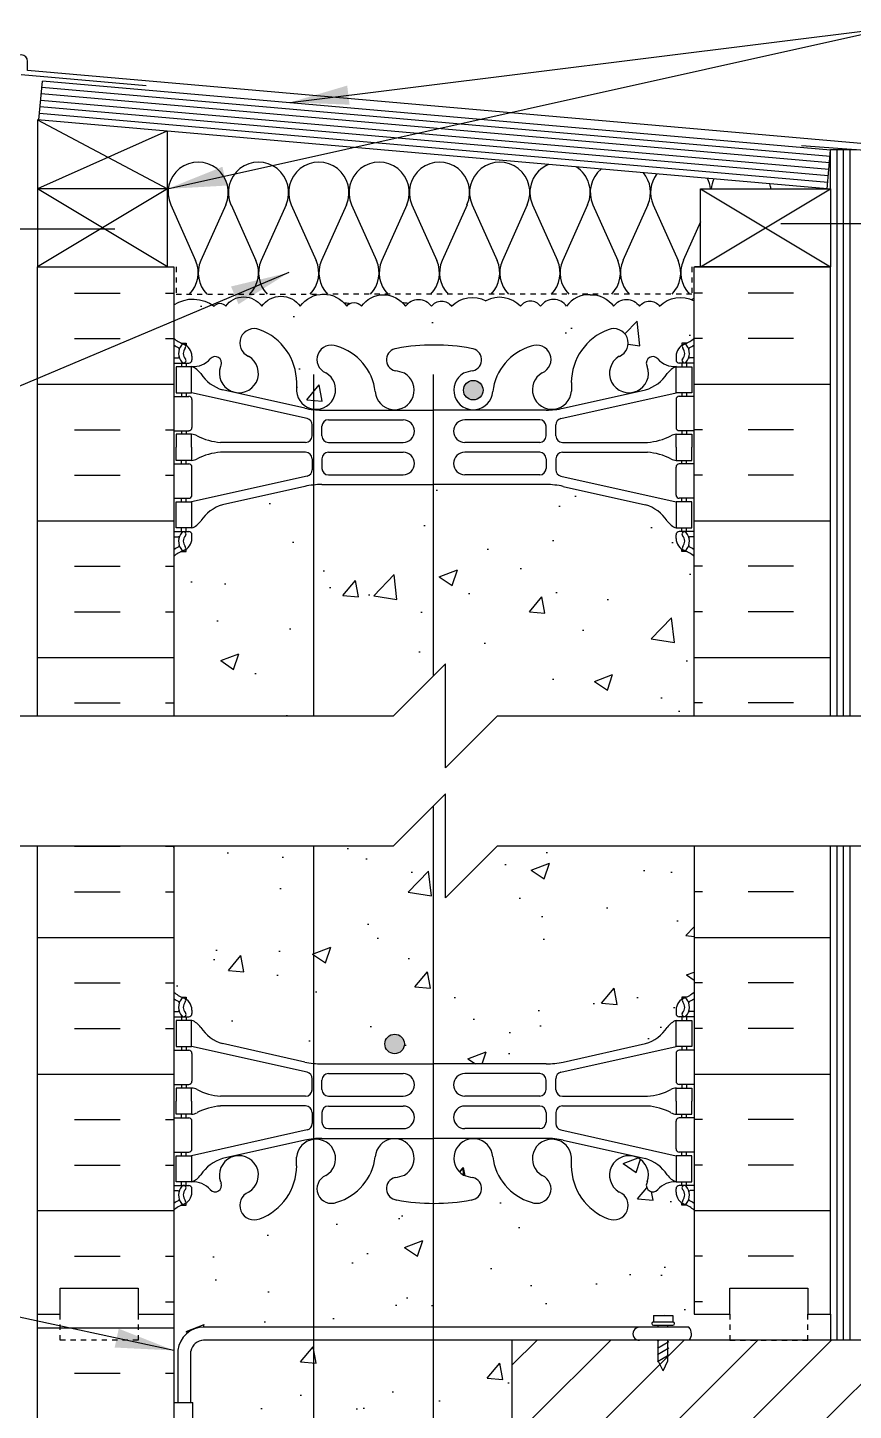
# Model space of a CAD drawing. Header units: inches. Extents: x 75 to 204, y 129 to 204.
# Drawn here: x 170.27 to 186.15, y 176.13 to 202.7 of the extents above; entities that cross this region are included whole.
import ezdxf

# ---------------------------------------------------------------- set-up
doc = ezdxf.new("R2010")
doc.units = ezdxf.units.IN
doc.header["$LTSCALE"] = 0.5
doc.header["$MEASUREMENT"] = 0
doc.linetypes.add('DASHED2', pattern=[0.375, 0.25, -0.125])
for name, color, linetype in [('HATCH', 12, 'Continuous'), ('line25', 2, 'Continuous'), ('LINE3', 3, 'Continuous'), ('LINE50', 5, 'Continuous'), ('LINE9', 9, 'Continuous'), ('TEXT', 4, 'Continuous'), ('Web_Edge', 9, 'Continuous')]:
    doc.layers.add(name, color=color, linetype=linetype)
doc.styles.add('DIM', font='romans.shx', dxfattribs={"width": 0.7})
doc.dimstyles.new('ext_12', dxfattribs={"dimscale": 12, "dimtxt": 0.09375, "dimasz": 0.09375, "dimexe": 0.09375, "dimexo": 0.0625, "dimgap": 0.0625, "dimtad": 1, "dimdec": 1, "dimzin": 3, "dimdsep": 46, "dimlunit": 4, "dimtxsty": 'DIM', "dimcen": 0.09, "dimdle": 0.09375, "dimclrt": 4, "dimadec": 0, "dimazin": 0, "dimtfac": 1, "dimtdec": 1, "dimtmove": 2, "dimatfit": 3, "dimfxl": 1, "dimfrac": 2, "dimtolj": 1, "dimtzin": 0, "dimarcsym": 0})

msp = doc.modelspace()

# ---------------------------------------------------------------- hatches: boundary and pattern name
at = {"layer": 'HATCH'}
h = msp.add_hatch(dxfattribs=at)
h.set_pattern_fill('INSUL', color=256, scale=7, style=0)
h.set_pattern_definition([(0, (-2753.0781, -216.277), (0, 2.625), []), (0, (-2753.0781, -215.402), (0, 2.625), [0.875, -0.875]), (0, (-2753.0781, -214.527), (0, 2.625), [0.875, -0.875])])
h.paths.add_polyline_path([(173.083, 198.102), (170.458, 198.102), (170.458, 189.477), (173.083, 189.477)])
h = msp.add_hatch(dxfattribs=at)
h.set_pattern_fill('INSUL', color=256, scale=7, style=0)
h.set_pattern_definition([(180, (3109.245, -216.277), (0, 2.625), []), (180, (3109.245, -215.402), (0, 2.625), [0.875, -0.875]), (180, (3109.245, -214.527), (0, 2.625), [0.875, -0.875])])
h.paths.add_polyline_path([(185.708, 198.102), (183.083, 198.102), (183.083, 189.477), (185.708, 189.477)])
h = msp.add_hatch(dxfattribs=at)
h.set_pattern_fill('AR-CONC', color=256, scale=0.5)
h.set_pattern_definition([(50, (0, 0), (3.5863, -0.31376), [0.375, -4.125]), (355, (0, 0), (-0.693757, 3.76096), [0.3, -3.3]), (100.4514, (0.299, -0.026), (2.892544, 3.4472), [0.3187, -3.50571]), (46.1842, (0, 1), (5.33621, -0.8276), [0.5625, -6.1875]), (96.6356, (0.4447, 0.931), (4.67331, 4.87059), [0.47805, -5.25857]), (351.1842, (0, 1), (4.67331, 4.87059), [0.45, -4.95]), (21, (0.5, 0.75), (2.984535, -2.013094), [0.375, -4.125]), (326, (0.5, 0.75), (1.216577, 3.62575), [0.3, -3.3]), (71.4514, (0.7487, 0.5822), (4.20111, 1.612656), [0.3187, -3.50571]), (37.5, (0, 0), (0.060799, 1.664469), [0, -3.26, 0, -3.35, 0, -3.3125]), (7.5, (0, 0), (1.315348, 1.972059), [0, -1.91, 0, -3.185, 0, -1.2625]), (327.5, (-1.115, 0), (2.669112, -0.1127744), [0, -1.25, 0, -3.9, 0, -5.175]), (317.5, (-1.615, 0), (2.91593, 0.500525), [0, -1.625, 0, -2.59, 0, -3.675])])
h.paths.add_polyline_path([(181.433, 196.896, -1), (181.646, 196.385, 2.155404), (182.185, 196.19), (182.173, 196.212, -0.834375), (182.385, 196.337, 0.23174), (182.742, 196.186), (182.847, 196.186), (182.847, 196.256), (182.8, 196.256, -0.414214), (182.737, 196.319), (182.737, 196.386, -0.249069), (182.847, 196.593), (182.847, 196.635), (182.937, 196.635, 0.08841), (183.083, 196.733), (183.083, 197.453, 0.336749), (182.422, 197.347, 0.520567), (182.035, 197.347, 0.520567), (181.535, 197.347, 0.259173), (181.083, 197.567, 0.259173), (180.632, 197.347, 0.520567), (180.132, 197.347, 0.520567), (179.745, 197.347, 0.336749), (179.083, 197.453, 0.336749), (178.422, 197.347, 0.520567), (178.035, 197.347, 0.520567), (177.535, 197.347, 0.520567), (176.688, 197.347, 0.520567), (176.406, 197.347, 0.520567), (175.511, 197.347, 0.520567), (174.772, 197.347, 0.520567), (174.079, 197.347, 0.520567), (173.858, 197.347, 0.321585), (173.083, 197.373), (173.083, 196.733, 0.088416), (173.229, 196.635), (173.319, 196.635), (173.319, 196.593, -0.249069), (173.429, 196.386), (173.429, 196.319, -0.414214), (173.367, 196.256), (173.319, 196.256), (173.319, 196.186), (173.424, 196.186, 0.231736), (173.782, 196.337, -0.8344), (173.994, 196.212), (173.982, 196.19, 2.155404), (174.521, 196.385, -1), (174.734, 196.896, -0.311223), (175.443, 195.88), (175.443, 195.715, 1.661382), (176.004, 196.068, -1), (176.217, 196.579, -0.30095), (176.954, 195.707, 1.661382), (177.515, 196.059, 0.055617), (177.335, 196.105, -0.843243), (177.37, 196.537, -0.047544), (178.083, 196.602, -0.047544), (178.797, 196.537, -0.843243), (178.832, 196.105, 0.055617), (178.652, 196.059, 1.661382), (179.213, 195.707, -0.30095), (179.95, 196.579, -1), (180.163, 196.068, 1.661382), (180.724, 195.715), (180.724, 195.88, -0.311223)])
h.paths.add_polyline_path([(183.083, 192.54, 0.08841), (182.937, 192.637), (182.847, 192.637), (182.847, 192.679, -0.249069), (182.737, 192.886), (182.737, 192.954, -0.414214), (182.8, 193.016), (182.847, 193.016), (182.847, 193.086), (182.742, 193.086, -0.155529), (182.567, 193.22, 0.180914), (182.149, 193.532), (180.568, 193.885, 0.054974), (180.241, 193.921), (178.083, 193.921), (175.926, 193.921, 0.054974), (175.599, 193.885), (174.018, 193.532, 0.180914), (173.6, 193.22, -0.155529), (173.424, 193.086), (173.319, 193.086), (173.319, 193.016), (173.367, 193.016, -0.414214), (173.429, 192.954), (173.429, 192.886, -0.249069), (173.319, 192.679), (173.319, 192.637), (173.229, 192.637, 0.088416), (173.083, 192.54), (173.083, 189.477), (177.302, 189.477), (178.302, 190.477), (178.302, 188.477), (179.302, 189.477), (183.083, 189.477)])
h.paths.add_polyline_path([(183.083, 186.977), (179.302, 186.977), (178.302, 185.977), (178.302, 187.977), (177.302, 186.977), (173.083, 186.977), (173.083, 184.169, 0.088416), (173.229, 184.072), (173.319, 184.072), (173.319, 184.03, -0.249069), (173.429, 183.823), (173.429, 183.755, -0.414214), (173.367, 183.693), (173.319, 183.693), (173.319, 183.623), (173.424, 183.623, -0.155529), (173.6, 183.489, 0.180914), (174.018, 183.177), (175.599, 182.824, 0.054974), (175.926, 182.788), (178.083, 182.788), (180.241, 182.788, 0.054974), (180.568, 182.824), (182.149, 183.177, 0.180914), (182.567, 183.489, -0.155529), (182.742, 183.623), (182.847, 183.623), (182.847, 183.693), (182.8, 183.693, -0.414214), (182.737, 183.755), (182.737, 183.823, -0.249069), (182.847, 184.03), (182.847, 184.072), (182.937, 184.072, 0.08841), (183.083, 184.169)])
h.paths.add_polyline_path([(183.083, 179.977, 0.08841), (182.937, 180.074), (182.847, 180.074), (182.847, 180.116, -0.249069), (182.737, 180.323), (182.737, 180.39, -0.414214), (182.8, 180.453), (182.847, 180.453), (182.847, 180.523), (182.742, 180.523, 0.231736), (182.385, 180.372, -0.8344), (182.173, 180.497), (182.185, 180.519, 2.155404), (181.646, 180.324, -1), (181.433, 179.813, -0.311223), (180.724, 180.829), (180.724, 180.994, 1.661382), (180.163, 180.641, -1), (179.95, 180.13, -0.30095), (179.213, 181.003, 1.661382), (178.652, 180.65, 0.055617), (178.832, 180.604, -0.843243), (178.797, 180.172, -0.047544), (178.083, 180.107, -0.047544), (177.37, 180.172, -0.843243), (177.335, 180.604, 0.055617), (177.515, 180.65, 1.661382), (176.954, 181.003, -0.30095), (176.217, 180.13, -1), (176.004, 180.641, 1.661382), (175.443, 180.994), (175.443, 180.829, -0.311223), (174.734, 179.813, -1), (174.521, 180.324, 2.155404), (173.982, 180.519), (173.994, 180.497, -0.834375), (173.782, 180.372, 0.23174), (173.424, 180.523), (173.319, 180.523), (173.319, 180.453), (173.367, 180.453, -0.414214), (173.429, 180.39), (173.429, 180.323, -0.249069), (173.319, 180.116), (173.319, 180.074), (173.229, 180.074, 0.088416), (173.083, 179.977), (173.083, 177.977), (173.083, 176.282), (173.159, 176.282), (173.159, 177.283, -0.379483), (173.651, 177.727), (182.395, 177.727), (182.395, 177.767), (182.301, 177.767, -1), (182.301, 177.829), (182.301, 177.954), (182.676, 177.954), (182.676, 177.829, -1), (182.676, 177.767), (182.582, 177.767), (182.582, 177.727), (182.985, 177.727, -0.381027), (182.989, 177.479), (183.771, 177.479), (183.771, 177.977), (183.083, 177.977)])
h.paths.add_polyline_path([(179.583, 177.477), (173.653, 177.477, 0.366745), (173.409, 177.266), (173.409, 176.282), (173.448, 176.282), (173.448, 175.082), (173.083, 175.082), (173.083, 174.332), (173.448, 174.332), (173.448, 173.132), (173.083, 173.132), (173.083, 172.382), (173.448, 172.382), (173.448, 171.182), (173.083, 171.182), (173.083, 170.432), (173.448, 170.432), (173.448, 169.352), (173.083, 169.352), (173.083, 169.243, -0.498871), (173.204, 169.229, -0.520567), (173.407, 169.229, -0.520567), (173.614, 169.229, -0.520567), (173.752, 169.229, -0.520567), (173.891, 169.229, -0.520567), (174.289, 169.229, -0.520567), (174.449, 169.229, -0.520567), (174.67, 169.229, -0.520567), (174.951, 169.229, -0.520567), (175.137, 169.229, -0.520567), (175.365, 169.229, -0.507124), (175.583, 169.229, -0.507124), (175.802, 169.229, -0.520567), (176.029, 169.229, -0.520567), (176.216, 169.229, -0.520567), (176.497, 169.229, -0.520567), (176.718, 169.229, -0.520567), (176.878, 169.229, -0.520567), (177.276, 169.229, -0.520567), (177.415, 169.229, -0.520567), (177.553, 169.229, -0.086928), (177.583, 169.26, -0.086928), (177.614, 169.229, -0.520567), (177.752, 169.229, -0.520567), (177.891, 169.229, -0.520567), (178.289, 169.229, -0.520567), (178.449, 169.229, -0.520567), (178.67, 169.229, -0.520567), (178.951, 169.229, -0.520567), (179.137, 169.229, -0.520567), (179.365, 169.229, -0.507124), (179.583, 169.229), (179.583, 169.479)])
h.paths.add_polyline_path([(183.083, 175.979), (179.583, 175.979), (179.583, 170.979), (183.083, 170.979)])
h.paths.add_polyline_path([(182.573, 168.664), (182.453, 168.864), (182.453, 168.977), (183.083, 168.977), (183.083, 169.229), (179.583, 169.229, 0.507124), (179.365, 169.229, 0.520567), (179.137, 169.229, 0.520567), (178.951, 169.229, 0.520567), (178.67, 169.229, 0.520567), (178.449, 169.229, 0.520567), (178.289, 169.229, 0.520567), (177.891, 169.229, 0.520567), (177.752, 169.229, 0.520567), (177.614, 169.229, 0.086928), (177.583, 169.26, 0.086928), (177.553, 169.229, 0.520567), (177.415, 169.229, 0.520567), (177.276, 169.229, 0.520567), (176.878, 169.229, 0.520567), (176.718, 169.229, 0.520567), (176.497, 169.229, 0.520567), (176.216, 169.229, 0.520567), (176.029, 169.229, 0.520567), (175.802, 169.229, 0.507124), (175.583, 169.229, 0.507124), (175.365, 169.229, 0.520567), (175.137, 169.229, 0.520567), (174.951, 169.229, 0.520567), (174.67, 169.229, 0.520567), (174.449, 169.229, 0.520567), (174.289, 169.229, 0.520567), (173.891, 169.229, 0.520567), (173.752, 169.229, 0.520567), (173.614, 169.229, 0.520567), (173.407, 169.229, 0.520567), (173.204, 169.229, 0.498871), (173.083, 169.243), (173.083, 168.977), (173.713, 168.977), (173.713, 168.864), (173.593, 168.664), (173.593, 167.303, 0.268156), (173.755, 167.155), (182.412, 167.155, 0.268138), (182.573, 167.303)])
h.paths.add_polyline_path([(182.573, 162.543, 0.108935), (182.421, 162.429, -0.8344), (182.209, 162.555), (182.221, 162.576, 2.155404), (181.682, 162.382, -1), (181.469, 161.871, -0.311223), (180.76, 162.887), (180.76, 163.052, 1.661382), (180.199, 162.699, -1), (179.986, 162.188, -0.30095), (179.249, 163.06, 1.661382), (178.688, 162.707, 0.055617), (178.868, 162.662, -0.843243), (178.833, 162.23, -0.049932), (178.083, 162.165, -0.049932), (177.334, 162.23, -0.843243), (177.299, 162.662, 0.055617), (177.479, 162.707, 1.661382), (176.918, 163.06, -0.30095), (176.181, 162.188, -1), (175.968, 162.699, 1.661382), (175.407, 163.052), (175.407, 162.887, -0.311223), (174.698, 161.871, -1), (174.485, 162.382, 2.155404), (173.946, 162.576), (173.958, 162.555, -0.834375), (173.746, 162.429, 0.108938), (173.593, 162.543), (173.593, 160.705), (173.493, 160.705), (173.493, 160.675, -0.414214), (173.443, 160.625), (173.317, 160.625), (173.268, 160.475, -0.6), (173.168, 160.475), (173.083, 160.736), (173.083, 157.977, 0.088416), (173.229, 157.879), (173.319, 157.879), (173.319, 157.838, -0.249069), (173.429, 157.63), (173.429, 157.563, -0.414214), (173.367, 157.5), (173.319, 157.5), (173.319, 157.43), (173.424, 157.43, 0.231736), (173.782, 157.581, -0.8344), (173.994, 157.456), (173.982, 157.435, 2.155404), (174.521, 157.629, -1), (174.734, 158.14, -0.311223), (175.443, 157.124), (175.443, 156.959, 1.661382), (176.004, 157.312, -1), (176.217, 157.823, -0.30095), (176.954, 156.951, 1.661382), (177.515, 157.303, 0.055617), (177.335, 157.349, -0.843243), (177.37, 157.781, -0.047544), (178.083, 157.846, -0.047544), (178.797, 157.781, -0.843243), (178.832, 157.349, 0.055617), (178.652, 157.303, 1.661382), (179.213, 156.951, -0.30095), (179.95, 157.823, -1), (180.163, 157.312, 1.661382), (180.724, 156.959), (180.724, 157.124, -0.311223), (181.433, 158.14, -1), (181.646, 157.629, 2.155404), (182.185, 157.435), (182.173, 157.456, -0.834375), (182.385, 157.581, 0.23174), (182.742, 157.43), (182.847, 157.43), (182.847, 157.5), (182.8, 157.5, -0.414214), (182.737, 157.563), (182.737, 157.63, -0.249069), (182.847, 157.838), (182.847, 157.879), (182.937, 157.879, 0.08841), (183.083, 157.977), (183.083, 159.977), (183.083, 160.736), (182.998, 160.475, -0.6), (182.898, 160.475), (182.85, 160.625), (182.723, 160.625, -0.414214), (182.673, 160.675), (182.673, 160.705), (182.573, 160.705)])
h.paths.add_polyline_path([(183.083, 153.784, 0.08841), (182.937, 153.882), (182.847, 153.882), (182.847, 153.923, -0.249069), (182.737, 154.13), (182.737, 154.198, -0.414214), (182.8, 154.26), (182.847, 154.26), (182.847, 154.33), (182.742, 154.33, -0.155529), (182.567, 154.465, 0.180914), (182.149, 154.776), (180.568, 155.129, 0.054974), (180.241, 155.165), (178.083, 155.165), (175.926, 155.165, 0.054974), (175.599, 155.129), (174.018, 154.776, 0.180914), (173.6, 154.465, -0.155529), (173.424, 154.33), (173.319, 154.33), (173.319, 154.26), (173.367, 154.26, -0.414214), (173.429, 154.198), (173.429, 154.13, -0.249069), (173.319, 153.923), (173.319, 153.882), (173.229, 153.882, 0.088416), (173.083, 153.784), (173.083, 150.979), (176.848, 150.979), (177.848, 151.979), (177.848, 150.979), (177.848, 149.979), (178.848, 150.979), (183.083, 150.979)])
h = msp.add_hatch(dxfattribs=at)
h.set_pattern_fill('INSUL', color=256, scale=7, style=0)
h.set_pattern_definition([(0, (-2753.0781, -219.033), (0, 2.625), []), (0, (-2753.0781, -218.158), (0, 2.625), [0.875, -0.875]), (0, (-2753.0781, -217.283), (0, 2.625), [0.875, -0.875])])
h.paths.add_polyline_path([(173.083, 186.977), (170.458, 186.977), (170.458, 177.977), (170.896, 177.977), (170.896, 178.477), (172.396, 178.477), (172.396, 177.977), (173.083, 177.977)])
h = msp.add_hatch(dxfattribs=at)
h.set_pattern_fill('INSUL', color=256, scale=7, style=0)
h.set_pattern_definition([(180, (3109.245, -219.033), (0, 2.625), []), (180, (3109.245, -218.158), (0, 2.625), [0.875, -0.875]), (180, (3109.245, -217.283), (0, 2.625), [0.875, -0.875])])
h.paths.add_polyline_path([(185.708, 186.977), (183.083, 186.977), (183.083, 177.977), (183.771, 177.977), (183.771, 178.477), (185.271, 178.477), (185.271, 177.977), (185.708, 177.977)])
h = msp.add_hatch(dxfattribs=at)
h.set_pattern_fill('INSUL', color=256, scale=7, style=0)
h.set_pattern_definition([(0, (-2753.0781, -237.033), (0, 2.625), []), (0, (-2753.0781, -236.158), (0, 2.625), [0.875, -0.875]), (0, (-2753.0781, -235.283), (0, 2.625), [0.875, -0.875])])
h.paths.add_polyline_path([(170.458, 159.977), (170.896, 159.977), (170.896, 160.477), (172.396, 160.477), (172.396, 159.977), (173.083, 159.977), (173.083, 177.977), (172.396, 177.977), (172.396, 178.477), (170.896, 178.477), (170.896, 177.977), (170.458, 177.977)])
h = msp.add_hatch(dxfattribs=at)
h.set_pattern_fill('ANSI31', color=256, scale=8, style=0)
h.set_pattern_definition([(45, (78.9053, 22.578), (-0.707107, 0.707107), [])])
h.paths.add_polyline_path([(202.057, 175.979), (203.018, 176.94), (203.018, 177.479), (179.583, 177.479), (179.583, 175.979)])
at = {"layer": 'LINE3'}
h = msp.add_hatch(color=256, dxfattribs=at)
h.paths.add_polyline_path([(179.024, 195.769, 0.831395), (178.655, 195.769)])
h.paths.add_polyline_path([(179.027, 195.734, 0.045935), (179.024, 195.769), (178.655, 195.769, 0.045935), (178.652, 195.734, 1)])
h = msp.add_hatch(color=256, dxfattribs=at)
h.paths.add_polyline_path([(177.512, 183.205, 0.831395), (177.143, 183.205)])
h.paths.add_polyline_path([(177.515, 183.171, 0.045935), (177.512, 183.205), (177.143, 183.205, 0.045935), (177.14, 183.171, 1)])

# ---------------------------------------------------------------- linework, layer by layer
at = {"layer": 'HATCH'}
for p, q in [((170.271, 201.875), (170.271, 202.051)), ((172.55, 201.582), (170.146, 201.792)), ((186.79, 200.43), (170.271, 201.875)), ((185.686, 200.1), (170.532, 201.426)), ((185.697, 200.224), (170.543, 201.55)), ((185.664, 199.851), (170.511, 201.176)), ((185.675, 199.975), (170.522, 201.301)), ((170.458, 200.93), (172.958, 199.602)), ((185.654, 199.726), (170.5, 201.052)), ((172.948, 200.712), (170.458, 199.602)), ((186.458, 200.336), (185.152, 200.427)), ((185.833, 189.477), (185.833, 200.353)), ((185.958, 189.477), (185.958, 200.353)), ((186.083, 189.477), (186.083, 200.353)), ((172.958, 198.102), (170.458, 199.602)), ((172.958, 199.602), (170.458, 198.102)), ((183.208, 198.102), (185.708, 199.602)), ((183.208, 199.602), (185.708, 198.102)), ((173.021, 199.298), (173.501, 198.225)), ((174.08, 199.298), (173.601, 198.225)), ((174.181, 199.298), (174.66, 198.225)), ((175.24, 199.298), (174.761, 198.225)), ((175.34, 199.298), (175.82, 198.225)), ((176.399, 199.298), (175.92, 198.225)), ((176.499, 199.298), (176.979, 198.225)), ((177.558, 199.298), (177.079, 198.225)), ((177.659, 199.298), (178.138, 198.225)), ((178.718, 199.298), (178.239, 198.225)), ((178.818, 199.298), (179.297, 198.225)), ((179.877, 199.298), (179.398, 198.225)), ((179.978, 199.298), (180.457, 198.225)), ((181.037, 199.298), (180.558, 198.225)), ((181.137, 199.298), (181.617, 198.225)), ((182.196, 199.298), (181.717, 198.225)), ((182.297, 199.298), (182.776, 198.225)), ((183.208, 198.968), (182.877, 198.225)), ((185.833, 177.477), (185.833, 186.977)), ((185.958, 177.477), (185.958, 186.977)), ((186.083, 177.477), (186.083, 186.977))]:
    msp.add_line(p, q, dxfattribs=at)
at = {"layer": 'HATCH', "color": 6, "linetype": 'DASHED2', "ltscale": 0.5}
for points in [[(171.771, 198.102), (173.127, 198.102), (173.127, 197.581), (176.083, 197.581)], [(184.396, 198.102), (183.039, 198.102), (183.039, 197.581), (176.083, 197.581)]]:
    msp.add_lwpolyline(points, dxfattribs=at)
at = {"layer": 'HATCH'}
for points in [[(173.083, 197.373, -0.321585), (173.858, 197.347, -0.520567), (174.079, 197.347, -0.520567), (174.772, 197.347, -0.520567), (175.511, 197.347, -0.520567), (176.406, 197.347, -0.520567), (176.688, 197.347, -0.520567), (177.535, 197.347, -0.520567), (178.035, 197.347, -0.520567), (178.422, 197.347, -0.336749), (179.083, 197.453)], [(181.083, 197.567, 0.259173), (180.632, 197.347, 0.520567), (180.132, 197.347, 0.520567), (179.745, 197.347, 0.336749), (179.083, 197.453)], [(181.083, 197.567, -0.259173), (181.535, 197.347, -0.520567), (182.035, 197.347, -0.520567), (182.422, 197.347, -0.336749), (183.083, 197.453)]]:
    msp.add_lwpolyline(points, format="xyb", dxfattribs=at)
for centre, radius, start, end in [((170.146, 202.051), 0.125, 0, 180), ((173.551, 199.535), 0.58, 335.9664, 204.0694), ((174.71, 199.535), 0.58, 335.9664, 204.0694), ((175.87, 199.535), 0.58, 335.9664, 204.0694), ((177.029, 199.535), 0.58, 335.9664, 204.0694), ((178.188, 199.535), 0.58, 335.9664, 204.0694), ((179.347, 199.535), 0.58, 335.9664, 204.0694), ((180.507, 199.535), 0.58, 112.479, 204.0694), ((180.507, 199.535), 0.58, 335.9664, 57.521), ((181.667, 199.535), 0.58, 129.5312, 204.0694), ((181.667, 199.535), 0.58, 335.9664, 40.4688), ((182.826, 199.535), 0.58, 142.4145, 204.0694), ((182.826, 199.535), 0.58, 6.6407, 27.5855), ((183.986, 199.535), 0.58, 153.6388, 173.3593), ((183.986, 199.535), 0.58, 6.6407, 16.3612), ((172.971, 197.988), 0.58, 315.3149, 24.0694), ((174.131, 197.988), 0.58, 155.9664, 224.6851), ((174.131, 197.988), 0.58, 315.3149, 24.0694), ((175.29, 197.988), 0.58, 155.9664, 224.6851), ((175.29, 197.988), 0.58, 315.3149, 24.0694), ((176.45, 197.988), 0.58, 155.9664, 224.6851), ((176.449, 197.988), 0.58, 315.3149, 24.0694), ((177.609, 197.988), 0.58, 155.9664, 224.6851), ((177.609, 197.988), 0.58, 315.3149, 24.0694), ((178.769, 197.988), 0.58, 155.9664, 224.6851), ((178.768, 197.988), 0.58, 315.3149, 24.0694), ((179.928, 197.988), 0.58, 155.9664, 224.6851), ((179.928, 197.988), 0.58, 315.3149, 24.0694), ((181.087, 197.988), 0.58, 155.9664, 224.6851), ((181.087, 197.988), 0.58, 315.3149, 24.0694), ((182.247, 197.988), 0.58, 155.9664, 224.6851), ((182.247, 197.988), 0.58, 315.3149, 24.0694), ((183.407, 197.988), 0.58, 155.9664, 224.6851), ((176.45, 197.988), 0.58, 259.8878, 270), ((177.609, 197.988), 0.58, 255.8368, 268.3302), ((182.768, 197.988), 0.58, 297.6798, 302.977)]:
    msp.add_arc(centre, radius, start, end, dxfattribs=at)
at = {"layer": 'line25'}
for p, q in [((170.489, 200.927), (170.554, 201.675)), ((185.708, 200.349), (170.554, 201.675)), ((170.458, 200.93), (170.458, 198.102)), ((185.643, 199.602), (170.458, 200.93)), ((172.958, 198.102), (172.958, 200.711)), ((185.643, 199.602), (185.708, 200.349)), ((185.708, 199.602), (185.708, 200.353)), ((186.208, 200.353), (185.708, 200.353)), ((172.958, 199.602), (170.458, 199.602)), ((173.083, 198.102), (173.083, 189.477)), ((183.083, 189.477), (183.083, 198.102)), ((173.083, 186.977), (173.083, 177.977)), ((183.083, 186.977), (183.083, 177.977)), ((173.083, 177.977), (173.083, 150.979)), ((185.708, 177.977), (185.708, 177.477)), ((173.083, 176.282), (173.448, 176.282)), ((173.448, 175.082), (173.448, 176.282))]:
    msp.add_line(p, q, dxfattribs=at)
msp.add_lwpolyline([(185.708, 199.602), (185.708, 198.102), (183.208, 198.102), (183.208, 199.602)], close=True, dxfattribs=at)
msp.add_lwpolyline([(203.018, 177.479), (179.583, 177.479), (179.583, 169.479)], dxfattribs=at)
at = {"layer": 'LINE3'}
for p, q in [((175.766, 196.033), (175.766, 189.477)), ((178.069, 196.033), (178.069, 190.244)), ((178.069, 187.744), (178.069, 169.332)), ((175.766, 186.977), (175.766, 151.479))]:
    msp.add_line(p, q, dxfattribs=at)
for centre in [(178.839, 195.734), (177.327, 183.171)]:
    msp.add_circle(centre, 0.188, dxfattribs=at)
at = {"layer": 'LINE50'}
for p, q in [((170.458, 198.102), (173.083, 198.102)), ((170.458, 189.477), (170.458, 198.102)), ((183.083, 198.102), (185.708, 198.102)), ((185.708, 189.477), (185.708, 198.102)), ((170.458, 177.977), (170.458, 186.977)), ((170.458, 159.977), (170.458, 177.977)), ((182.516, 177.977), (182.516, 177.977))]:
    msp.add_line(p, q, dxfattribs=at)
for points in [[(183.083, 177.977), (183.771, 177.977), (183.771, 178.477), (185.271, 178.477), (185.271, 177.977), (185.708, 177.977), (185.708, 186.977)], [(170.458, 177.977), (170.896, 177.977), (170.896, 178.477), (172.396, 178.477), (172.396, 177.977), (173.083, 177.977)]]:
    msp.add_lwpolyline(points, dxfattribs=at)
at = {"layer": 'LINE9'}
for p, q in [((170.101, 198.837), (171.947, 198.837)), ((186.599, 198.931), (184.753, 198.931)), ((177.302, 189.477), (178.302, 190.477)), ((178.302, 188.477), (178.302, 190.477)), ((169.146, 189.477), (177.302, 189.477)), ((179.302, 189.477), (178.302, 188.477)), ((179.302, 189.477), (187.458, 189.477)), ((177.302, 186.977), (178.302, 187.977)), ((178.302, 185.977), (178.302, 187.977)), ((169.146, 186.977), (177.302, 186.977)), ((179.302, 186.977), (178.302, 185.977)), ((179.302, 186.977), (187.458, 186.977)), ((182.301, 177.954), (182.301, 177.829)), ((182.301, 177.954), (182.676, 177.954)), ((182.301, 177.829), (182.676, 177.829)), ((182.301, 177.767), (182.676, 177.767)), ((182.301, 177.767), (182.676, 177.767)), ((182.395, 177.727), (182.395, 177.767)), ((182.582, 177.727), (182.582, 177.767)), ((182.676, 177.954), (182.676, 177.829)), ((182.985, 177.727), (173.651, 177.727)), ((173.159, 177.283), (173.159, 176.282)), ((173.409, 176.282), (173.409, 177.266)), ((182.987, 177.477), (173.653, 177.477)), ((182.381, 177.462), (182.406, 177.477)), ((182.381, 177.328), (182.599, 177.455)), ((182.381, 177.203), (182.599, 177.33)), ((182.395, 177.079), (182.395, 177.477)), ((182.582, 177.079), (182.582, 177.477)), ((182.381, 177.071), (182.599, 177.197)), ((182.488, 176.891), (182.395, 177.079)), ((182.488, 176.891), (182.582, 177.079))]:
    msp.add_line(p, q, dxfattribs=at)
at = {"layer": 'LINE9', "linetype": 'DASHED2', "ltscale": 0.15}
for points in [[(172.396, 177.977), (172.396, 177.977), (172.396, 177.477), (170.896, 177.477), (170.896, 177.977), (170.896, 177.977)], [(183.771, 177.977), (183.771, 177.977), (183.771, 177.477), (185.271, 177.477), (185.271, 177.977), (185.271, 177.977)]]:
    msp.add_lwpolyline(points, dxfattribs=at)
at = {"layer": 'LINE9'}
for centre, radius, start, end in [((182.301, 177.798), 0.0312, 90, 270), ((182.676, 177.798), 0.0312, 270, 90), ((173.655, 177.228), 0.499, 89.3543, 173.5797), ((182.033, 177.602), 0.125, 89.3947, 270.6053), ((182.848, 177.601), 0.186, 318.1805, 42.6425), ((173.655, 177.228), 0.249, 89.3543, 171.2068)]:
    msp.add_arc(centre, radius, start, end, dxfattribs=at)
at = {"layer": 'Web_Edge'}
for p, q in [((173.229, 196.635), (173.319, 196.635)), ((173.319, 196.635), (173.319, 196.593)), ((182.937, 196.635), (182.847, 196.635)), ((182.847, 196.635), (182.847, 196.593)), ((173.083, 196.356), (173.161, 196.356)), ((173.429, 196.386), (173.429, 196.319)), ((182.737, 196.386), (182.737, 196.319)), ((183.083, 196.356), (183.006, 196.356)), ((173.083, 196.256), (173.367, 196.256)), ((173.229, 196.256), (173.229, 196.186)), ((173.319, 196.256), (173.319, 196.186)), ((173.982, 196.19), (173.994, 196.212)), ((182.185, 196.19), (182.173, 196.212)), ((183.083, 196.256), (182.8, 196.256)), ((182.847, 196.256), (182.847, 196.186)), ((182.937, 196.256), (182.937, 196.186)), ((175.443, 195.88), (175.443, 195.715)), ((180.724, 195.88), (180.724, 195.715)), ((173.083, 195.616), (173.367, 195.616)), ((173.229, 195.686), (173.229, 195.616)), ((173.319, 195.686), (173.319, 195.616)), ((175.642, 195.19), (173.424, 195.686)), ((175.599, 195.388), (174.018, 195.741)), ((180.525, 195.19), (182.742, 195.686)), ((180.568, 195.388), (182.149, 195.741)), ((183.083, 195.616), (182.8, 195.616)), ((182.847, 195.686), (182.847, 195.616)), ((182.937, 195.686), (182.937, 195.616)), ((173.429, 195.554), (173.429, 195.019)), ((175.926, 195.352), (178.083, 195.352)), ((180.241, 195.352), (178.083, 195.352)), ((182.737, 195.554), (182.737, 195.019)), ((175.74, 194.855), (175.74, 195.068)), ((175.927, 194.856), (175.927, 195.04)), ((176.052, 195.165), (177.492, 195.165)), ((180.115, 195.165), (178.675, 195.165)), ((180.24, 194.856), (180.24, 195.04)), ((180.427, 194.855), (180.427, 195.068)), ((173.083, 194.956), (173.367, 194.956)), ((173.229, 194.956), (173.229, 194.886)), ((173.319, 194.956), (173.319, 194.886)), ((183.083, 194.956), (182.8, 194.956)), ((182.847, 194.956), (182.847, 194.886)), ((182.937, 194.956), (182.937, 194.886)), ((175.615, 194.73), (173.977, 194.73)), ((175.615, 194.542), (173.977, 194.542)), ((176.052, 194.731), (177.492, 194.731)), ((176.052, 194.541), (177.492, 194.541)), ((180.115, 194.731), (178.675, 194.731)), ((180.115, 194.541), (178.675, 194.541)), ((180.552, 194.73), (182.19, 194.73)), ((180.552, 194.542), (182.19, 194.542)), ((173.083, 194.316), (173.367, 194.316)), ((173.229, 194.316), (173.229, 194.386)), ((173.319, 194.316), (173.319, 194.386)), ((173.429, 193.719), (173.429, 194.254)), ((175.74, 194.417), (175.74, 194.205)), ((175.927, 194.416), (175.927, 194.232)), ((180.24, 194.416), (180.24, 194.232)), ((180.427, 194.417), (180.427, 194.205)), ((182.737, 193.719), (182.737, 194.254)), ((183.083, 194.316), (182.8, 194.316)), ((182.847, 194.316), (182.847, 194.386)), ((182.937, 194.316), (182.937, 194.386)), ((175.642, 194.083), (173.424, 193.586)), ((176.052, 194.107), (177.492, 194.107)), ((180.115, 194.107), (178.675, 194.107)), ((180.525, 194.083), (182.742, 193.586)), ((175.599, 193.885), (174.018, 193.532)), ((175.926, 193.921), (178.083, 193.921)), ((180.241, 193.921), (178.083, 193.921)), ((180.568, 193.885), (182.149, 193.532)), ((173.083, 193.656), (173.367, 193.656)), ((173.229, 193.586), (173.229, 193.656)), ((173.319, 193.586), (173.319, 193.656)), ((183.083, 193.656), (182.8, 193.656)), ((182.847, 193.586), (182.847, 193.656)), ((182.937, 193.586), (182.937, 193.656)), ((173.083, 193.016), (173.367, 193.016)), ((173.083, 192.916), (173.161, 192.916)), ((173.229, 193.016), (173.229, 193.086)), ((173.319, 193.016), (173.319, 193.086)), ((173.429, 192.886), (173.429, 192.954)), ((182.737, 192.886), (182.737, 192.954)), ((183.083, 193.016), (182.8, 193.016)), ((182.847, 193.016), (182.847, 193.086)), ((182.937, 193.016), (182.937, 193.086)), ((183.083, 192.916), (183.006, 192.916)), ((173.229, 192.637), (173.319, 192.637)), ((173.319, 192.637), (173.319, 192.679)), ((182.847, 192.637), (182.847, 192.679)), ((182.937, 192.637), (182.847, 192.637)), ((173.229, 184.072), (173.319, 184.072)), ((173.319, 184.072), (173.319, 184.03)), ((182.937, 184.072), (182.847, 184.072)), ((182.847, 184.072), (182.847, 184.03)), ((173.083, 183.793), (173.161, 183.793)), ((173.083, 183.693), (173.367, 183.693)), ((173.229, 183.693), (173.229, 183.623)), ((173.319, 183.693), (173.319, 183.623)), ((173.429, 183.823), (173.429, 183.755)), ((182.737, 183.823), (182.737, 183.755)), ((183.083, 183.693), (182.8, 183.693)), ((182.847, 183.693), (182.847, 183.623)), ((182.937, 183.693), (182.937, 183.623)), ((183.083, 183.793), (183.006, 183.793)), ((173.229, 183.123), (173.229, 183.053)), ((173.319, 183.123), (173.319, 183.053)), ((175.642, 182.626), (173.424, 183.123)), ((175.599, 182.824), (174.018, 183.177)), ((180.525, 182.626), (182.742, 183.123)), ((180.568, 182.824), (182.149, 183.177)), ((182.847, 183.123), (182.847, 183.053)), ((182.937, 183.123), (182.937, 183.053)), ((173.083, 183.053), (173.367, 183.053)), ((173.429, 182.99), (173.429, 182.455)), ((182.737, 182.99), (182.737, 182.455)), ((183.083, 183.053), (182.8, 183.053)), ((175.926, 182.788), (178.083, 182.788)), ((176.052, 182.602), (177.492, 182.602)), ((180.241, 182.788), (178.083, 182.788)), ((180.115, 182.602), (178.675, 182.602)), ((173.083, 182.393), (173.367, 182.393)), ((173.229, 182.393), (173.229, 182.323)), ((173.319, 182.393), (173.319, 182.323)), ((175.74, 182.292), (175.74, 182.504)), ((175.927, 182.293), (175.927, 182.477)), ((180.24, 182.293), (180.24, 182.477)), ((180.427, 182.292), (180.427, 182.504)), ((183.083, 182.393), (182.8, 182.393)), ((182.847, 182.393), (182.847, 182.323)), ((182.937, 182.393), (182.937, 182.323)), ((175.615, 182.167), (173.977, 182.167)), ((176.052, 182.168), (177.492, 182.168)), ((180.115, 182.168), (178.675, 182.168)), ((180.552, 182.167), (182.19, 182.167)), ((173.083, 181.753), (173.367, 181.753)), ((173.229, 181.753), (173.229, 181.823)), ((173.319, 181.753), (173.319, 181.823)), ((175.615, 181.979), (173.977, 181.979)), ((175.74, 181.854), (175.74, 181.641)), ((175.927, 181.853), (175.927, 181.669)), ((176.052, 181.978), (177.492, 181.978)), ((180.115, 181.978), (178.675, 181.978)), ((180.24, 181.853), (180.24, 181.669)), ((180.427, 181.854), (180.427, 181.641)), ((180.552, 181.979), (182.19, 181.979)), ((183.083, 181.753), (182.8, 181.753)), ((182.847, 181.753), (182.847, 181.823)), ((182.937, 181.753), (182.937, 181.823)), ((175.642, 181.519), (173.424, 181.023)), ((173.429, 181.155), (173.429, 181.69)), ((176.052, 181.544), (177.492, 181.544)), ((180.115, 181.544), (178.675, 181.544)), ((180.525, 181.519), (182.742, 181.023)), ((182.737, 181.155), (182.737, 181.69)), ((175.599, 181.321), (174.018, 180.968)), ((175.926, 181.357), (178.083, 181.357)), ((180.241, 181.357), (178.083, 181.357)), ((180.568, 181.321), (182.149, 180.968)), ((173.083, 181.093), (173.367, 181.093)), ((173.229, 181.023), (173.229, 181.093)), ((173.319, 181.023), (173.319, 181.093)), ((175.443, 180.829), (175.443, 180.994)), ((180.724, 180.829), (180.724, 180.994)), ((183.083, 181.093), (182.8, 181.093)), ((182.847, 181.023), (182.847, 181.093)), ((182.937, 181.023), (182.937, 181.093)), ((173.083, 180.453), (173.367, 180.453)), ((173.229, 180.453), (173.229, 180.523)), ((173.319, 180.453), (173.319, 180.523)), ((173.982, 180.519), (173.994, 180.497)), ((182.185, 180.519), (182.173, 180.497)), ((183.083, 180.453), (182.8, 180.453)), ((182.847, 180.453), (182.847, 180.523)), ((182.937, 180.453), (182.937, 180.523)), ((173.083, 180.353), (173.161, 180.353)), ((173.429, 180.323), (173.429, 180.39)), ((182.737, 180.323), (182.737, 180.39)), ((183.083, 180.353), (183.006, 180.353)), ((173.229, 180.074), (173.319, 180.074)), ((173.319, 180.074), (173.319, 180.116)), ((182.847, 180.074), (182.847, 180.116)), ((182.937, 180.074), (182.847, 180.074))]:
    msp.add_line(p, q, dxfattribs=at)
for points in [[(173.124, 195.686), (173.424, 195.686), (173.424, 196.186), (173.124, 196.186)], [(183.042, 195.686), (182.742, 195.686), (182.742, 196.186), (183.042, 196.186)], [(173.124, 193.586), (173.424, 193.586), (173.424, 193.086), (173.124, 193.086)], [(183.042, 193.586), (182.742, 193.586), (182.742, 193.086), (183.042, 193.086)], [(173.124, 183.123), (173.424, 183.123), (173.424, 183.623), (173.124, 183.623)], [(183.042, 183.123), (182.742, 183.123), (182.742, 183.623), (183.042, 183.623)], [(173.124, 181.023), (173.424, 181.023), (173.424, 180.523), (173.124, 180.523)], [(183.042, 181.023), (182.742, 181.023), (182.742, 180.523), (183.042, 180.523)]]:
    msp.add_lwpolyline(points, close=True, dxfattribs=at)
for points in [[(173.424, 194.636), (173.424, 194.886), (173.124, 194.886), (173.124, 194.636)], [(182.742, 194.636), (182.742, 194.886), (183.042, 194.886), (183.042, 194.636)], [(173.424, 194.636), (173.424, 194.386), (173.124, 194.386), (173.124, 194.636)], [(182.742, 194.636), (182.742, 194.386), (183.042, 194.386), (183.042, 194.636)], [(173.424, 182.073), (173.424, 182.323), (173.124, 182.323), (173.124, 182.073)], [(182.742, 182.073), (182.742, 182.323), (183.042, 182.323), (183.042, 182.073)], [(173.424, 182.073), (173.424, 181.823), (173.124, 181.823), (173.124, 182.073)], [(182.742, 182.073), (182.742, 181.823), (183.042, 181.823), (183.042, 182.073)]]:
    msp.add_lwpolyline(points, dxfattribs=at)
for centre, radius, start, end in [((174.627, 196.64), 0.277, 67.32, 247.32), ((174.352, 195.874), 1.092, 0.3332, 69.4825), ((181.815, 195.874), 1.092, 110.5175, 179.6668), ((181.54, 196.64), 0.277, 292.68, 112.68), ((173.429, 197.093), 0.5, 226.2109, 250.5288), ((173.179, 196.386), 0.25, 0, 70.5288), ((182.987, 196.386), 0.25, 109.4712, 180), ((182.737, 197.093), 0.5, 289.4712, 313.7878), ((173.429, 197.093), 0.6, 234.7832, 245.0748), ((173.162, 196.376), 0.0196, 269.4032, 15.4901), ((173.423, 196.441), 0.25, 140.1145, 222.4609), ((173.167, 196.53), 0.021, 343.464, 63.9957), ((173.265, 196.572), 0.045, 321.448, 139.1879), ((173.423, 196.441), 0.16, 140.0001, 222.4609), ((173.876, 196.255), 0.125, 339.6243, 138.9873), ((174.333, 196.06), 0.375, 159.6243, 60.0685), ((176.11, 196.323), 0.277, 67.32, 247.32), ((175.926, 195.587), 1.034, 6.6669, 73.6635), ((177.389, 196.318), 0.22, 95.1835, 255.7396), ((178.066, 192.825), 3.777, 89.7394, 100.6275), ((178.101, 192.825), 3.777, 79.3725, 90.2606), ((178.777, 196.318), 0.22, 284.2604, 84.8165), ((180.24, 195.587), 1.034, 106.3365, 173.3331), ((180.056, 196.323), 0.277, 292.68, 112.68), ((181.833, 196.06), 0.375, 119.9315, 20.3757), ((182.29, 196.255), 0.125, 41.0127, 200.3757), ((182.902, 196.572), 0.045, 40.8121, 218.552), ((182.744, 196.441), 0.16, 317.5391, 39.9999), ((182.744, 196.441), 0.25, 317.5391, 39.8855), ((183, 196.53), 0.021, 116.0043, 196.536), ((183.005, 196.376), 0.0196, 164.5099, 270.5968), ((182.737, 197.093), 0.6, 294.9252, 305.2168), ((173.272, 196.303), 0.045, 222.4609, 42.4609), ((173.367, 196.319), 0.0625, 270, 0), ((173.449, 196.627), 0.441, 266.7976, 318.9873), ((173.302, 195.844), 0.364, 34.9775, 70.3387), ((177.221, 195.279), 0.834, 69.3729, 82.1063), ((178.946, 195.279), 0.834, 97.8937, 110.6271), ((182.718, 196.627), 0.441, 221.0127, 273.2024), ((182.865, 195.844), 0.364, 109.6613, 145.0225), ((182.8, 196.319), 0.0625, 180, 270), ((182.895, 196.303), 0.045, 137.5391, 317.5391), ((174.225, 196.455), 0.743, 212.7919, 253.8107), ((175.817, 195.743), 0.375, 184.2448, 60.0685), ((177.327, 195.734), 0.375, 184.2448, 60.0685), ((178.839, 195.734), 0.375, 119.9315, 355.7552), ((180.35, 195.743), 0.375, 119.9315, 355.7552), ((181.942, 196.455), 0.743, 286.1893, 327.2081), ((173.367, 195.554), 0.0625, 0, 90), ((182.8, 195.554), 0.0625, 90, 180), ((175.926, 196.852), 1.5, 257.4135, 270), ((180.241, 196.852), 1.5, 270, 282.5865), ((175.615, 195.068), 0.125, 0, 77.3767), ((176.052, 195.04), 0.125, 90, 180), ((177.492, 194.948), 0.217, 270, 90), ((178.675, 194.948), 0.217, 90, 270), ((180.115, 195.04), 0.125, 0, 90), ((180.552, 195.068), 0.125, 102.6233, 180), ((173.367, 195.019), 0.0625, 270, 0), ((173.42, 194.668), 0.219, 60.4937, 88.92), ((174.066, 195.897), 1.17, 242.6365, 265.6505), ((175.615, 194.855), 0.125, 270, 0), ((176.052, 194.856), 0.125, 180, 270), ((180.115, 194.856), 0.125, 270, 360), ((180.552, 194.855), 0.125, 180, 270), ((182.101, 195.897), 1.17, 274.3495, 297.3635), ((182.747, 194.668), 0.219, 91.08, 119.5063), ((182.8, 195.019), 0.0625, 180, 270), ((174.066, 193.375), 1.17, 94.3495, 117.3635), ((175.615, 194.417), 0.125, 0, 90), ((176.052, 194.416), 0.125, 90, 180), ((177.492, 194.324), 0.217, 270, 90), ((178.675, 194.324), 0.217, 90, 270), ((180.115, 194.416), 0.125, 0, 90), ((180.552, 194.417), 0.125, 90, 180), ((182.101, 193.375), 1.17, 62.6365, 85.6505), ((173.367, 194.254), 0.0625, 0, 90), ((173.42, 194.605), 0.219, 271.08, 299.5063), ((176.052, 194.232), 0.125, 180, 270), ((180.115, 194.232), 0.125, 270, 0), ((182.747, 194.605), 0.219, 240.4937, 268.92), ((182.8, 194.254), 0.0625, 90, 180), ((175.615, 194.205), 0.125, 282.6233, 0), ((180.552, 194.205), 0.125, 180, 257.3767), ((173.367, 193.719), 0.0625, 270, 0), ((175.926, 192.421), 1.5, 90, 102.5865), ((180.241, 192.421), 1.5, 77.4135, 90), ((182.8, 193.719), 0.0625, 180, 270), ((174.225, 192.818), 0.743, 106.1893, 147.2081), ((181.942, 192.818), 0.743, 32.7919, 73.8107), ((173.302, 193.429), 0.364, 289.6613, 325.0225), ((182.865, 193.429), 0.364, 214.9775, 250.3387), ((173.162, 192.897), 0.0196, 344.5099, 90.5968), ((173.423, 192.832), 0.25, 137.5391, 219.8855), ((173.272, 192.97), 0.045, 317.5391, 137.5391), ((173.423, 192.832), 0.16, 137.5391, 219.9999), ((173.367, 192.954), 0.0625, 360, 90), ((182.8, 192.954), 0.0625, 90, 180), ((182.895, 192.97), 0.045, 42.4609, 222.4609), ((182.744, 192.832), 0.16, 320.0001, 42.4609), ((182.744, 192.832), 0.25, 320.1145, 42.4609), ((183.005, 192.897), 0.0196, 89.4032, 195.4901), ((173.429, 192.179), 0.6, 114.9252, 125.2168), ((173.429, 192.179), 0.5, 109.4712, 133.7891), ((173.167, 192.742), 0.021, 296.0043, 16.536), ((173.265, 192.701), 0.045, 220.8121, 38.552), ((173.179, 192.886), 0.25, 289.4712, 360), ((182.987, 192.886), 0.25, 180, 250.5288), ((182.902, 192.701), 0.045, 141.448, 319.1879), ((182.737, 192.179), 0.5, 46.2122, 70.5288), ((183, 192.742), 0.021, 163.464, 243.9957), ((182.737, 192.179), 0.6, 54.7842, 65.0748), ((173.429, 184.53), 0.5, 226.2109, 250.5288), ((182.737, 184.53), 0.5, 289.4712, 313.7878), ((173.429, 184.53), 0.6, 234.7832, 245.0748), ((173.423, 183.877), 0.25, 140.1145, 222.4609), ((173.167, 183.967), 0.021, 343.464, 63.9957), ((173.265, 184.008), 0.045, 321.448, 139.1879), ((173.179, 183.823), 0.25, 0, 70.5288), ((173.423, 183.877), 0.16, 140.0001, 222.4609), ((182.987, 183.823), 0.25, 109.4712, 180), ((182.902, 184.008), 0.045, 40.8121, 218.552), ((182.744, 183.877), 0.16, 317.5391, 39.9999), ((182.744, 183.877), 0.25, 317.5391, 39.8855), ((183, 183.967), 0.021, 116.0043, 196.536), ((182.737, 184.53), 0.6, 294.9252, 305.2158), ((173.162, 183.812), 0.0196, 269.4032, 15.4901), ((173.272, 183.739), 0.045, 222.4609, 42.4609), ((173.367, 183.755), 0.0625, 270, 0), ((173.302, 183.28), 0.364, 34.9775, 70.3387), ((182.865, 183.28), 0.364, 109.6613, 145.0225), ((182.8, 183.755), 0.0625, 180, 270), ((182.895, 183.739), 0.045, 137.5391, 317.5391), ((183.005, 183.812), 0.0196, 164.5099, 270.5968), ((174.225, 183.891), 0.743, 212.7919, 253.8107), ((181.942, 183.891), 0.743, 286.1893, 327.2081), ((173.367, 182.99), 0.0625, 0, 90), ((175.926, 184.288), 1.5, 257.4135, 270), ((180.241, 184.288), 1.5, 270, 282.5865), ((182.8, 182.99), 0.0625, 90, 180), ((175.615, 182.504), 0.125, 0, 77.3767), ((176.052, 182.477), 0.125, 90, 180), ((177.492, 182.385), 0.217, 270, 90), ((178.675, 182.385), 0.217, 90, 270), ((180.115, 182.477), 0.125, 0, 90), ((180.552, 182.504), 0.125, 102.6233, 180), ((173.367, 182.455), 0.0625, 270, 0), ((173.42, 182.104), 0.219, 60.4937, 88.92), ((174.066, 183.334), 1.17, 242.6365, 265.6505), ((175.615, 182.292), 0.125, 270, 0), ((176.052, 182.293), 0.125, 180, 270), ((180.115, 182.293), 0.125, 270, 360), ((180.552, 182.292), 0.125, 180, 270), ((182.101, 183.334), 1.17, 274.3495, 297.3635), ((182.747, 182.104), 0.219, 91.08, 119.5063), ((182.8, 182.455), 0.0625, 180, 270), ((173.367, 181.69), 0.0625, 0, 90), ((173.42, 182.041), 0.219, 271.08, 299.5063), ((174.066, 180.812), 1.17, 94.3495, 117.3635), ((175.615, 181.854), 0.125, 0, 90), ((176.052, 181.853), 0.125, 90, 180), ((177.492, 181.761), 0.217, 270, 90), ((178.675, 181.761), 0.217, 90, 270), ((180.115, 181.853), 0.125, 0, 90), ((180.552, 181.854), 0.125, 90, 180), ((182.101, 180.812), 1.17, 62.6365, 85.6505), ((182.747, 182.041), 0.219, 240.4937, 268.92), ((182.8, 181.69), 0.0625, 90, 180), ((175.615, 181.641), 0.125, 282.6233, 0), ((176.052, 181.669), 0.125, 180, 270), ((180.115, 181.669), 0.125, 270, 0), ((180.552, 181.641), 0.125, 180, 257.3767), ((175.817, 180.966), 0.375, 299.9315, 175.7552), ((175.926, 179.857), 1.5, 90, 102.5865), ((177.327, 180.975), 0.375, 299.9315, 175.7552), ((178.839, 180.975), 0.375, 4.2448, 240.0685), ((180.35, 180.966), 0.375, 4.2448, 240.0685), ((180.241, 179.857), 1.5, 77.4135, 90), ((173.367, 181.155), 0.0625, 270, 0), ((174.225, 180.254), 0.743, 106.1893, 147.2081), ((174.333, 180.649), 0.375, 299.9315, 200.3757), ((175.926, 181.123), 1.034, 286.3365, 353.3331), ((180.24, 181.123), 1.034, 186.6669, 253.6635), ((181.833, 180.649), 0.375, 339.6243, 240.0685), ((181.942, 180.254), 0.743, 32.7919, 73.8107), ((182.8, 181.155), 0.0625, 180, 270), ((174.352, 180.835), 1.092, 290.5175, 359.6668), ((181.815, 180.835), 1.092, 180.3332, 249.4825), ((173.423, 180.268), 0.25, 137.5391, 219.8855), ((173.272, 180.407), 0.045, 317.5391, 137.5391), ((173.367, 180.39), 0.0625, 360, 90), ((173.302, 180.865), 0.364, 289.6613, 325.0225), ((173.449, 180.082), 0.441, 41.0127, 93.2024), ((173.876, 180.454), 0.125, 221.0127, 20.3757), ((176.11, 180.386), 0.277, 112.68, 292.68), ((177.389, 180.391), 0.22, 104.2604, 264.8165), ((177.221, 181.43), 0.834, 277.8937, 290.6271), ((178.946, 181.43), 0.834, 249.3729, 262.1063), ((178.777, 180.391), 0.22, 275.1835, 75.7396), ((180.056, 180.386), 0.277, 247.32, 67.32), ((182.29, 180.454), 0.125, 159.6243, 318.9873), ((182.718, 180.082), 0.441, 86.7976, 138.9873), ((182.865, 180.865), 0.364, 214.9775, 250.3387), ((182.8, 180.39), 0.0625, 90, 180), ((182.895, 180.407), 0.045, 42.4609, 222.4609), ((182.744, 180.268), 0.25, 320.1145, 42.4609), ((173.429, 179.616), 0.6, 114.9252, 125.2168), ((173.162, 180.333), 0.0196, 344.5099, 90.5968), ((173.167, 180.179), 0.021, 296.0043, 16.536), ((173.265, 180.137), 0.045, 220.8121, 38.552), ((173.423, 180.268), 0.16, 137.5391, 219.9999), ((173.179, 180.323), 0.25, 289.4712, 360), ((174.627, 180.069), 0.277, 112.68, 292.68), ((178.066, 183.885), 3.777, 259.3725, 270.2606), ((178.101, 183.885), 3.777, 269.7394, 280.6275), ((181.54, 180.069), 0.277, 247.32, 67.32), ((182.987, 180.323), 0.25, 180, 250.5288), ((182.902, 180.137), 0.045, 141.448, 319.1879), ((182.744, 180.268), 0.16, 320.0001, 42.4609), ((183, 180.179), 0.021, 163.464, 243.9957), ((183.005, 180.333), 0.0196, 89.4032, 195.4901), ((182.737, 179.616), 0.6, 54.7832, 65.0748), ((173.429, 179.616), 0.5, 109.4712, 133.7891), ((182.737, 179.616), 0.5, 46.2122, 70.5288)]:
    msp.add_arc(centre, radius, start, end, dxfattribs=at)
for points in [[(175.927, 194.861), (175.927, 195.035)], [(180.24, 194.861), (180.24, 195.035)], [(175.927, 194.411), (175.927, 194.237)], [(180.24, 194.411), (180.24, 194.237)], [(175.927, 182.298), (175.927, 182.472)], [(180.24, 182.298), (180.24, 182.472)], [(175.927, 181.848), (175.927, 181.674)], [(180.24, 181.848), (180.24, 181.674)]]:
    msp.add_open_spline(points, degree=1, dxfattribs=at)

# ---------------------------------------------------------------- leaders
at = {"layer": 'TEXT'}
for points, override in [([(172.958, 199.602), (186.878, 202.701)], {"dimgap": 0.0625, "dimtad": 0}), ([(175.321, 201.265), (186.878, 202.701), (191.966, 202.701)], {"dimgap": 0.0625, "dimtad": 0}), ([(175.29, 197.993), (167.854, 194.863), (163.615, 194.863)], {"dimtad": 0}), ([(173.083, 177.281), (167.604, 178.462), (164.275, 178.462)], {"dimtad": 0})]:
    msp.add_leader(points, dimstyle='ext_12', override=override, dxfattribs=at)

doc.saveas('drawing.dxf')
